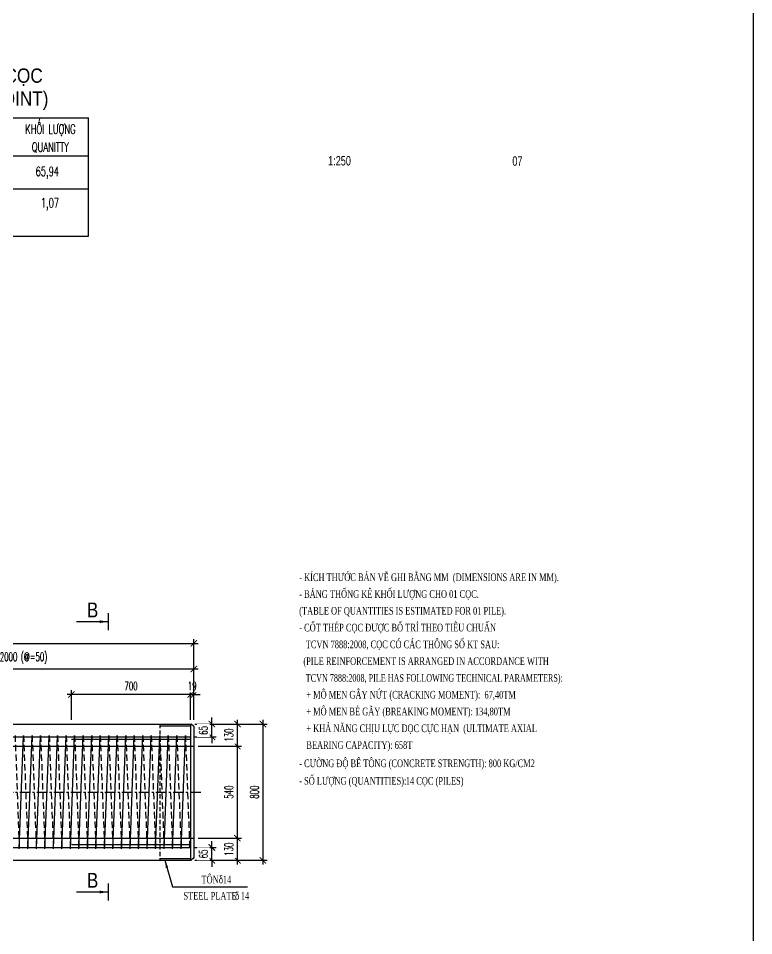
# Model space of a CAD drawing. Extents: x -687 to 808890, y -259 to 107959.
# Drawn here: x 804572 to 808890, y 85975 to 91359 of the extents above; entities that cross this region are included whole.
import ezdxf
from ezdxf.enums import TextEntityAlignment as Align

# ---------------------------------------------------------------- set-up
doc = ezdxf.new("R2010")
doc.units = 0
doc.header["$MEASUREMENT"] = 0
doc.header["$PDMODE"] = 3
doc.linetypes.add('CENTER', pattern=[2, 1.25, -0.25, 0.25, -0.25])
doc.linetypes.add('HIDDEN', pattern=[0.375, 0.25, -0.125])
doc.layers.get('0').update_dxf_attribs({"color": 3, "linetype": 'CONTINUOUS'})
doc.layers.get('DEFPOINTS').update_dxf_attribs({"linetype": 'CONTINUOUS'})
for name, color, linetype in [('BORDER', 2, 'CONTINUOUS'), ('DIMENSION', 4, 'CONTINUOUS'), ('Hatch', 5, 'CONTINUOUS'), ('Hidden', 4, 'HIDDEN'), ('Kich thuoc', 4, 'CONTINUOUS'), ('Text', 3, 'CONTINUOUS'), ('Thep chu', 1, 'CONTINUOUS'), ('Thep dai', 6, 'CONTINUOUS'), ('Tim', 8, 'CENTER')]:
    doc.layers.add(name, color=color, linetype=linetype)
doc.styles.add('HOA', font='VHAVAN.TTF')
doc.styles.add('Kichthuoc', font='romans.shx', dxfattribs={"width": 0.6})
doc.styles.get("Standard").update_dxf_attribs({"font": 'vntimeh.shx', "width": 0.65})
doc.styles.add('SYMBOL', font='greeks.shx', dxfattribs={"width": 0.8})
doc.styles.add('Ten', font='VHARIALN.TTF')
doc.styles.add('THUONG', font='vnsimpleh.shx', dxfattribs={"width": 0.8})
doc.dimstyles.new('Dim 250', dxfattribs={"dimscale": 250, "dimtxt": 0.2, "dimasz": 0.15, "dimexe": 0.1, "dimexo": 0.1, "dimgap": 0.1, "dimtad": 1, "dimdec": 0, "dimlfac": -1, "dimzin": 0, "dimdsep": 46, "dimtxsty": 'Kichthuoc', "dimblk": 'ARCHTICK', "dimcen": 0.1, "dimdle": 0.1, "dimclrd": 4, "dimclre": 4, "dimclrt": 3, "dimadec": 0, "dimazin": 0, "dimtfac": 1, "dimtdec": 0, "dimtix": 1, "dimtmove": 2, "dimatfit": 3, "dimfxl": 1, "dimtfill": 1, "dimtolj": 1, "dimtzin": 0, "dimarcsym": 0})
doc.dimstyles.new('Le 250', dxfattribs={"dimscale": 250, "dimtxt": 0.22, "dimasz": 0.18, "dimexe": 0.1, "dimexo": 0.2, "dimgap": 0.1, "dimtad": 1, "dimdec": 0, "dimzin": 0, "dimdsep": 46, "dimtxsty": 'Kichthuoc', "dimblk": 'ARCHTICK', "dimcen": 0, "dimdle": 0.1, "dimclrd": 2, "dimclre": 2, "dimclrt": 256, "dimadec": 0, "dimazin": 0, "dimtfac": 1, "dimtdec": 0, "dimtix": 1, "dimtmove": 2, "dimatfit": 3, "dimfxl": 1, "dimtolj": 1, "dimtzin": 0, "dimarcsym": 0})

# ---------------------------------------------------------------- blocks, each defined once
blk = doc.blocks.new('_ArchTick')
at = {"color": 0, "linetype": 'ByBlock', "const_width": 0.15}
blk.add_lwpolyline([(-0.5, -0.5), (0.5, 0.5)], dxfattribs=at)
blk = doc.blocks.new('*D303')
at = {"layer": 'DEFPOINTS', "color": 0}
for p in [(805602.5, 87539.9), (803602.5, 87216.9), (805602.5, 87216.9)]:
    blk.add_point(p, dxfattribs=at)
at = {"layer": 'Kich thuoc', "color": 4, "lineweight": -2}
for p, q in [((803602.5, 87241.9), (803602.5, 87564.9)), ((805602.5, 87241.9), (805602.5, 87564.9)), ((803577.5, 87539.9), (805627.5, 87539.9))]:
    blk.add_line(p, q, dxfattribs=at)
at = {"layer": 'Kich thuoc', "color": 4, "lineweight": -2, "xscale": 37.5, "yscale": 37.5, "zscale": 37.5, "rotation": 180}
blk.add_blockref('_ArchTick', (803602.5, 87539.9), dxfattribs=at)
at = {"layer": 'Kich thuoc', "color": 4, "lineweight": -2, "xscale": 37.5, "yscale": 37.5, "zscale": 37.5}
blk.add_blockref('_ArchTick', (805602.5, 87539.9), dxfattribs=at)
at = {"layer": 'Kich thuoc', "color": 3, "insert": (804602.5, 87603), "char_height": 50, "attachment_point": 5, "style": 'Kichthuoc', "bg_fill": 3, "box_fill_scale": 1.25, "bg_fill_color": 256, "bg_fill_true_color": 13158600, "bg_fill_transparency": 8294832}
blk.add_mtext('\\A1;{2000 (@=50)}', dxfattribs=at)
blk = doc.blocks.new('*D304')
at = {"layer": 'DEFPOINTS', "color": 0}
for p in [(805602.5, 87086.9), (805858.1, 87086.9), (805602.5, 86546.9)]:
    blk.add_point(p, dxfattribs=at)
at = {"layer": 'Kich thuoc', "color": 4, "lineweight": -2}
for p, q in [((805627.5, 87086.9), (805883.1, 87086.9)), ((805858.1, 86521.9), (805858.1, 87111.9)), ((805627.5, 86546.9), (805883.1, 86546.9))]:
    blk.add_line(p, q, dxfattribs=at)
at = {"layer": 'Kich thuoc', "color": 4, "lineweight": -2, "xscale": 37.5, "yscale": 37.5, "zscale": 37.5}
for p, rotation in [((805858.1, 87086.9), 90), ((805858.1, 86546.9), 270)]:
    blk.add_blockref('_ArchTick', p, dxfattribs=dict(at, rotation=rotation))
at = {"layer": 'Kich thuoc', "color": 3, "insert": (805808.1, 86816.9), "char_height": 50, "attachment_point": 5, "rotation": 90, "style": 'Kichthuoc', "bg_fill": 3, "box_fill_scale": 1.25, "bg_fill_color": 256, "bg_fill_true_color": 13158600, "bg_fill_transparency": 11732736}
blk.add_mtext('\\A1;540', dxfattribs=at)
blk = doc.blocks.new('*D305')
at = {"layer": 'DEFPOINTS', "color": 0}
for p in [(805602.5, 86546.9), (805587.5, 86416.9)]:
    blk.add_point(p, dxfattribs=at)
at = {"layer": 'Kich thuoc', "color": 4, "lineweight": -2}
for p, q in [((805627.5, 86546.9), (805883.1, 86546.9)), ((805858.1, 86391.9), (805858.1, 86571.9)), ((805612.5, 86416.9), (805883.1, 86416.9))]:
    blk.add_line(p, q, dxfattribs=at)
at = {"layer": 'Kich thuoc', "color": 4, "lineweight": -2, "xscale": 37.5, "yscale": 37.5, "zscale": 37.5}
for p, rotation in [((805858.1, 86546.9), 90), ((805858.1, 86416.9), 270)]:
    blk.add_blockref('_ArchTick', p, dxfattribs=dict(at, rotation=rotation))
at = {"layer": 'Kich thuoc', "color": 3, "insert": (805808.1, 86481.9), "char_height": 50, "attachment_point": 5, "rotation": 90, "style": 'Kichthuoc', "bg_fill": 3, "box_fill_scale": 1.25, "bg_fill_color": 256, "bg_fill_true_color": 13158600, "bg_fill_transparency": 8898428}
blk.add_mtext('\\A1;130', dxfattribs=at)
at = {"layer": 'DEFPOINTS', "color": 0}
blk.add_point((805858.1, 86546.9), dxfattribs=at)
blk = doc.blocks.new('*D306')
at = {"layer": 'DEFPOINTS', "color": 0}
for p in [(805587.5, 87216.9), (805587.5, 86416.9), (806008.1, 86416.9)]:
    blk.add_point(p, dxfattribs=at)
at = {"layer": 'Kich thuoc', "color": 4, "lineweight": -2}
for p, q in [((806008.1, 87241.9), (806008.1, 86391.9)), ((805612.5, 87216.9), (806033.1, 87216.9)), ((805612.5, 86416.9), (806033.1, 86416.9))]:
    blk.add_line(p, q, dxfattribs=at)
at = {"layer": 'Kich thuoc', "color": 4, "lineweight": -2, "xscale": 37.5, "yscale": 37.5, "zscale": 37.5}
for p, rotation in [((806008.1, 87216.9), 90), ((806008.1, 86416.9), 270)]:
    blk.add_blockref('_ArchTick', p, dxfattribs=dict(at, rotation=rotation))
at = {"layer": 'Kich thuoc', "color": 3, "insert": (805958.1, 86816.9), "char_height": 50, "attachment_point": 5, "rotation": 90, "style": 'Kichthuoc', "bg_fill": 3, "box_fill_scale": 1.25, "bg_fill_color": 256, "bg_fill_true_color": 13158600, "bg_fill_transparency": 11732736}
blk.add_mtext('\\A1;800', dxfattribs=at)
blk = doc.blocks.new('*D307')
at = {"layer": 'DEFPOINTS', "color": 0}
for p in [(805587.5, 87216.9), (805602.5, 87086.9)]:
    blk.add_point(p, dxfattribs=at)
at = {"layer": 'Kich thuoc', "color": 4, "lineweight": -2}
for p, q in [((805858.1, 87061.9), (805858.1, 87241.9)), ((805612.5, 87216.9), (805883.1, 87216.9)), ((805627.5, 87086.9), (805883.1, 87086.9))]:
    blk.add_line(p, q, dxfattribs=at)
at = {"layer": 'Kich thuoc', "color": 4, "lineweight": -2, "xscale": 37.5, "yscale": 37.5, "zscale": 37.5}
for p, rotation in [((805858.1, 87216.9), 90), ((805858.1, 87086.9), 270)]:
    blk.add_blockref('_ArchTick', p, dxfattribs=dict(at, rotation=rotation))
at = {"layer": 'Kich thuoc', "color": 3, "insert": (805808.1, 87151.9), "char_height": 50, "attachment_point": 5, "rotation": 90, "style": 'Kichthuoc', "bg_fill": 3, "box_fill_scale": 1.25, "bg_fill_color": 256, "bg_fill_true_color": 13158600, "bg_fill_transparency": 0}
blk.add_mtext('\\A1;130', dxfattribs=at)
at = {"layer": 'DEFPOINTS', "color": 0}
blk.add_point((805858.1, 87216.9), dxfattribs=at)
blk = doc.blocks.new('*D308')
at = {"layer": 'DEFPOINTS', "color": 0}
for p in [(804883.5, 87389.9), (804883.5, 87216.9), (805583.5, 87216.9)]:
    blk.add_point(p, dxfattribs=at)
at = {"layer": 'Kich thuoc', "color": 4, "lineweight": -2}
for p, q in [((805608.5, 87389.9), (804858.5, 87389.9)), ((804883.5, 87241.9), (804883.5, 87414.9)), ((805583.5, 87241.9), (805583.5, 87414.9))]:
    blk.add_line(p, q, dxfattribs=at)
at = {"layer": 'Kich thuoc', "color": 4, "lineweight": -2, "xscale": 37.5, "yscale": 37.5, "zscale": 37.5, "rotation": 180}
blk.add_blockref('_ArchTick', (804883.5, 87389.9), dxfattribs=at)
at = {"layer": 'Kich thuoc', "color": 4, "lineweight": -2, "xscale": 37.5, "yscale": 37.5, "zscale": 37.5}
blk.add_blockref('_ArchTick', (805583.5, 87389.9), dxfattribs=at)
at = {"layer": 'Kich thuoc', "color": 3, "insert": (805233.5, 87439.9), "char_height": 50, "attachment_point": 5, "style": 'Kichthuoc', "bg_fill": 3, "box_fill_scale": 1.25, "bg_fill_color": 256, "bg_fill_true_color": 13158600, "bg_fill_transparency": 8898428}
blk.add_mtext('\\A1;700', dxfattribs=at)
blk = doc.blocks.new('*D310')
at = {"layer": 'DEFPOINTS', "color": 0}
for p in [(805583.5, 87216.9), (805602.5, 87216.9)]:
    blk.add_point(p, dxfattribs=at)
at = {"layer": 'Kich thuoc', "color": 4, "lineweight": -2}
for p, q in [((805583.5, 87389.9), (805546, 87389.9)), ((805583.5, 87241.9), (805583.5, 87414.9)), ((805583.5, 87389.9), (805602.5, 87389.9)), ((805602.5, 87241.9), (805602.5, 87414.9)), ((805602.5, 87389.9), (805640, 87389.9))]:
    blk.add_line(p, q, dxfattribs=at)
at = {"layer": 'Kich thuoc', "color": 4, "lineweight": -2, "xscale": 37.5, "yscale": 37.5, "zscale": 37.5}
blk.add_blockref('_ArchTick', (805583.5, 87389.9), dxfattribs=at)
at = {"layer": 'Kich thuoc', "color": 4, "lineweight": -2, "xscale": 37.5, "yscale": 37.5, "zscale": 37.5, "rotation": 180}
blk.add_blockref('_ArchTick', (805602.5, 87389.9), dxfattribs=at)
at = {"layer": 'Kich thuoc', "color": 3, "insert": (805593, 87439.9), "char_height": 50, "attachment_point": 5, "style": 'Kichthuoc', "bg_fill": 3, "box_fill_scale": 1.25, "bg_fill_color": 256, "bg_fill_true_color": 13158600, "bg_fill_transparency": 11732736}
blk.add_mtext('\\A1;19', dxfattribs=at)
at = {"layer": 'DEFPOINTS', "color": 0}
blk.add_point((805602.5, 87389.9), dxfattribs=at)
blk = doc.blocks.new('*D301')
at = {"layer": 'DEFPOINTS', "color": 0}
for p in [(805602.5, 87689.9), (798802.5, 87216.9), (805602.5, 87216.9)]:
    blk.add_point(p, dxfattribs=at)
at = {"layer": 'Kich thuoc', "color": 4, "lineweight": -2}
for p, q in [((798802.5, 87241.9), (798802.5, 87714.9)), ((805602.5, 87241.9), (805602.5, 87714.9)), ((798777.5, 87689.9), (805627.5, 87689.9))]:
    blk.add_line(p, q, dxfattribs=at)
at = {"layer": 'Kich thuoc', "color": 4, "lineweight": -2, "xscale": 37.5, "yscale": 37.5, "zscale": 37.5, "rotation": 180}
blk.add_blockref('_ArchTick', (798802.5, 87689.9), dxfattribs=at)
at = {"layer": 'Kich thuoc', "color": 4, "lineweight": -2, "xscale": 37.5, "yscale": 37.5, "zscale": 37.5}
blk.add_blockref('_ArchTick', (805602.5, 87689.9), dxfattribs=at)
at = {"layer": 'Kich thuoc', "color": 3, "insert": (802202.5, 87755.4), "char_height": 50, "attachment_point": 5, "style": 'THUONG', "bg_fill": 3, "box_fill_scale": 1.25, "bg_fill_color": 256, "bg_fill_true_color": 13158600, "bg_fill_transparency": 14386516}
blk.add_mtext('\\A1;l = mòi 6000 + ®Çu 28000', dxfattribs=at)
blk = doc.blocks.new('*D1104')
at = {"layer": 'DEFPOINTS', "color": 0}
for p in [(805583.5, 86491.9), (805583.5, 86416.9)]:
    blk.add_point(p, dxfattribs=at)
at = {"layer": 'Kich thuoc', "color": 4, "lineweight": -2}
for p, q in [((805708.1, 86491.9), (805708.1, 86529.4)), ((805608.5, 86491.9), (805733.1, 86491.9)), ((805708.1, 86416.9), (805708.1, 86491.9)), ((805608.5, 86416.9), (805733.1, 86416.9)), ((805708.1, 86416.9), (805708.1, 86379.4))]:
    blk.add_line(p, q, dxfattribs=at)
at = {"layer": 'Kich thuoc', "color": 4, "lineweight": -2, "xscale": 37.5, "yscale": 37.5, "zscale": 37.5}
for p, rotation in [((805708.1, 86491.9), 270), ((805708.1, 86416.9), 90)]:
    blk.add_blockref('_ArchTick', p, dxfattribs=dict(at, rotation=rotation))
at = {"layer": 'Kich thuoc', "color": 3, "insert": (805658.1, 86454.4), "char_height": 50, "attachment_point": 5, "rotation": 90, "style": 'Kichthuoc', "bg_fill": 3, "box_fill_scale": 1.25, "bg_fill_color": 256, "bg_fill_true_color": 13158600, "bg_fill_transparency": 5697048}
blk.add_mtext('\\A1;65', dxfattribs=at)
at = {"layer": 'DEFPOINTS', "color": 0}
blk.add_point((805708.1, 86491.9), dxfattribs=at)
blk = doc.blocks.new('*D1105')
at = {"layer": 'DEFPOINTS', "color": 0}
for p in [(805583.5, 87216.9), (805583.5, 87141.9)]:
    blk.add_point(p, dxfattribs=at)
at = {"layer": 'Kich thuoc', "color": 4, "lineweight": -2}
for p, q in [((805708.1, 87216.9), (805708.1, 87254.4)), ((805608.5, 87216.9), (805733.1, 87216.9)), ((805708.1, 87141.9), (805708.1, 87216.9)), ((805608.5, 87141.9), (805733.1, 87141.9)), ((805708.1, 87141.9), (805708.1, 87104.4))]:
    blk.add_line(p, q, dxfattribs=at)
at = {"layer": 'Kich thuoc', "color": 4, "lineweight": -2, "xscale": 37.5, "yscale": 37.5, "zscale": 37.5}
for p, rotation in [((805708.1, 87216.9), 270), ((805708.1, 87141.9), 90)]:
    blk.add_blockref('_ArchTick', p, dxfattribs=dict(at, rotation=rotation))
at = {"layer": 'Kich thuoc', "color": 3, "insert": (805658.1, 87179.4), "char_height": 50, "attachment_point": 5, "rotation": 90, "style": 'Kichthuoc', "bg_fill": 3, "box_fill_scale": 1.25, "bg_fill_color": 256, "bg_fill_true_color": 13158600, "bg_fill_transparency": 11732736}
blk.add_mtext('\\A1;65', dxfattribs=at)
at = {"layer": 'DEFPOINTS', "color": 0}
blk.add_point((805708.1, 87216.9), dxfattribs=at)

msp = doc.modelspace()

# ---------------------------------------------------------------- linework, layer by layer
for p, q in [((802277.5, 87216.9), (805587.5, 87216.9)), ((802277.5, 86416.9), (805587.5, 86416.9))]:
    msp.add_line(p, q)
at = {"layer": 'BORDER'}
for p, q in [((802929.6, 90775.8), (804984.4, 90775.8)), ((804984.4, 90080.3), (804984.4, 90775.8)), ((802929.6, 90080.3), (804984.4, 90080.3))]:
    msp.add_line(p, q, dxfattribs=at)
at = {"layer": 'DIMENSION'}
for p, q in [((802929.6, 90552.9), (804984.4, 90552.9)), ((802929.6, 90358.3), (804984.4, 90358.3))]:
    msp.add_line(p, q, dxfattribs=at)
at = {"layer": 'Hidden', "ltscale": 150}
for p, q in [((804552.5, 87150.3), (804577.5, 86483.5)), ((804602.5, 87150.3), (804627.5, 86483.5)), ((804652.5, 87150.3), (804677.5, 86483.5)), ((804702.5, 87150.3), (804727.5, 86483.5)), ((804752.5, 87150.3), (804777.5, 86483.5)), ((804802.5, 87150.3), (804827.5, 86483.5)), ((804852.5, 87150.3), (804877.5, 86483.5)), ((804902.5, 87150.3), (804927.5, 86483.5)), ((804952.5, 87150.3), (804977.5, 86483.5)), ((805002.5, 87150.3), (805027.5, 86483.5)), ((805052.5, 87150.3), (805077.5, 86483.5)), ((805102.5, 87150.3), (805127.5, 86483.5)), ((805152.5, 87150.3), (805177.5, 86483.5)), ((805202.5, 87150.3), (805227.5, 86483.5)), ((805252.5, 87150.3), (805277.5, 86483.5)), ((805302.5, 87150.3), (805327.5, 86483.5)), ((805352.5, 87150.3), (805377.5, 86483.5)), ((805402.5, 87150.3), (805427.5, 86483.5)), ((805452.5, 87150.3), (805477.5, 86483.5)), ((805502.5, 87150.3), (805527.5, 86483.5))]:
    msp.add_line(p, q, dxfattribs=at)
at = {"layer": 'Kich thuoc'}
for p, q in [((803243.2, 87086.9), (805602.5, 87086.9)), ((803831.1, 86546.9), (805602.5, 86546.9))]:
    msp.add_line(p, q, dxfattribs=at)
at = {"layer": 'Thep chu'}
for p, q in [((805100, 87868.3), (805100, 87768.3)), ((803186.3, 87141.9), (805583.5, 87141.9)), ((803858.8, 86491.9), (805583.5, 86491.9)), ((805100, 86281.4), (805100, 86181.4))]:
    msp.add_line(p, q, dxfattribs=at)
msp.add_lwpolyline([(796062.4, 71239), (808889.6, 71239), (808889.6, 106534.8), (796062.4, 106534.8)], close=True, dxfattribs=at)
at = {"layer": 'Thep dai'}
for p, q in [((804577.5, 86483.5), (804602.5, 87150.3)), ((804627.5, 86483.5), (804652.5, 87150.3)), ((804677.5, 86483.5), (804702.5, 87150.3)), ((804727.5, 86483.5), (804752.5, 87150.3)), ((804777.5, 86483.5), (804802.5, 87150.3)), ((804827.5, 86483.5), (804852.5, 87150.3)), ((804877.5, 86483.5), (804902.5, 87150.3)), ((804927.5, 86483.5), (804952.5, 87150.3)), ((804977.5, 86483.5), (805002.5, 87150.3)), ((805027.5, 86483.5), (805052.5, 87150.3)), ((805077.5, 86483.5), (805102.5, 87150.3)), ((805127.5, 86483.5), (805152.5, 87150.3)), ((805177.5, 86483.5), (805202.5, 87150.3)), ((805227.5, 86483.5), (805252.5, 87150.3)), ((805277.5, 86483.5), (805302.5, 87150.3)), ((805327.5, 86483.5), (805352.5, 87150.3)), ((805377.5, 86483.5), (805402.5, 87150.3)), ((805427.5, 86483.5), (805452.5, 87150.3)), ((805477.5, 86483.5), (805502.5, 87150.3)), ((805527.5, 86483.5), (805552.5, 87150.3))]:
    msp.add_line(p, q, dxfattribs=at)
at = {"layer": 'Tim', "ltscale": 50}
msp.add_line((802280.1, 86816.9), (805644.9, 86816.9), dxfattribs=at)

# ---------------------------------------------------------------- texts
at = {"layer": 'Text'}
for s, height, style, width, p in [('vËt liÖu cho 1 mèi nèi cäc', 83.81, 'HOA', 0.9, (803983.6, 90981)), ('(materials for 1 pile joint)', 83.81, 'HOA', 0.9, (803983.6, 90846.5)), ('khèi l\xadîng', 55, 'THUONG', 0.65, (804760, 90681.1)), ('quanitty', 55, 'THUONG', 0.65, (804760, 90576.2))]:
    msp.add_text(s, height=height, dxfattribs=dict(at, style=style, width=width)).set_placement(p, align=Align.CENTER)
at = {"layer": 'Text', "color": 4, "style": 'Ten', "width": 0.85}
for s, p in [('1:250', (806457.7, 90495.6)), ('07', (807502.4, 90494))]:
    msp.add_text(s, height=55, dxfattribs=at).set_placement(p, align=Align.CENTER)
at = {"layer": 'Text', "style": 'THUONG', "width": 0.65}
for s, p in [('65,94', (804810.9, 90433.1)), ('1,07', (804810.9, 90248.4))]:
    msp.add_text(s, height=55, dxfattribs=at).set_placement(p, align=Align.RIGHT)
at = {"layer": 'Text'}
for s, width, p in [('- kÝch th\xadíc b¶n vÏ ghi b»ng mm  (dimensions are in mm).', 0.65, (806221, 88055.9)), ('- b¶ng thèng kª khèi l\xadîng cho 01 cäc.', 0.65, (806221, 87957.4)), ('(table of quantities is estimated for 01 pile).', 0.65, (806221, 87858.9)), ('- cèt thÐp cäc ®\xadîc bè trÝ theo tiªu chuÈn  ', 0.65, (806221, 87760.4)), ('tcvn 7888:2008, cäc cã c¸c th«ng sè kt sau:', 0.65, (806259.4, 87661.9)), ('  (pile reinforcement is arranged in accordance with', 0.65, (806221, 87563.4)), ('tcvn 7888:2008, pile has following technical parameters):', 0.63, (806259.4, 87464.9)), ('+ m« men g©y nøt (cracking moment):  67,40tm', 0.65, (806263, 87366.4)), ('+ m« men bÎ g·y (breaking moment): 134,80tm', 0.65, (806263, 87267.9)), ('+ kh¶ n¨ng chÞu lùc däc cùc h¹n  (ultimate axial', 0.65, (806263, 87169.4)), ('bearing capacity): 658t', 0.65, (806263, 87070.9)), ('- c\xadêng ®é bª t«ng (concrete strength): 800 kg/cm2', 0.65, (806221, 86963.6)), ('- sè l\xadîng (quantities): ', 0.65, (806221, 86860.8)), ('14 cäc (piles)', 0.65, (806847, 86860.8))]:
    msp.add_text(s, height=45, dxfattribs=dict(at, width=width)).set_placement(p)
at = {"layer": 'Text', "color": 3, "style": 'Ten'}
for p in [(805007.9, 87842.6), (805007.9, 86255.7)]:
    msp.add_text('B', height=87.5, dxfattribs=at).set_placement(p, align=Align.CENTER)
at = {"layer": 'Text', "width": 0.65}
for s, p in [('t«n  14', (805734.3, 86281.6)), ('steel plate  14', (805734.3, 86185.9))]:
    msp.add_text(s, height=45, dxfattribs=at).set_placement(p, align=Align.CENTER)
at = {"layer": 'Text', "style": 'SYMBOL', "width": 0.75}
for p in [(805748.9, 86281.6), (805844.2, 86185.9)]:
    msp.add_text('d', height=45, dxfattribs=at).set_placement(p)

# ---------------------------------------------------------------- leaders
at = {"layer": 'Kich thuoc', "color": 1}
for points in [[(805099.5, 87817.6), (804912.9, 87817.6)], [(805099.5, 86230.7), (804912.9, 86230.7)]]:
    msp.add_leader(points, dimstyle='Le 250', override={"dimasz": 0.2, "dimclrd": 1}, dxfattribs=at)

# ---------------------------------------------------------------- next in the draw order: dimensions: what is measured, and where the dimension line sits
at = {"layer": 'Kich thuoc'}
dim = msp.add_linear_dim(base=(805602.5, 87539.9), p1=(803602.5, 87216.9), p2=(805602.5, 87216.9), text='{<> (@=50)}', dimstyle='Dim 250', dxfattribs=at)
dim.commit()
dim.dimension.update_dxf_attribs({"geometry": '*D303', "text_midpoint": (804602.5, 87603)})
dim = msp.add_linear_dim(base=(805858.1, 87086.9), p1=(805602.5, 86546.9), p2=(805602.5, 87086.9), angle=90, dimstyle='Dim 250', dxfattribs=at)
dim.commit()
dim.dimension.update_dxf_attribs({"geometry": '*D304', "text_midpoint": (805808.1, 86816.9)})

# ---------------------------------------------------------------- next in the draw order: linework, layer by layer
at = {"layer": 'Hatch', "linetype": 'HIDDEN', "ltscale": 100}
msp.add_line((805402.5, 87216.9), (805402.5, 86416.9), dxfattribs=at)

# ---------------------------------------------------------------- next in the draw order: dimensions: what is measured, and where the dimension line sits
at = {"layer": 'Kich thuoc'}
dim = msp.add_linear_dim(base=(805858.1, 86546.9), p1=(805587.5, 86416.9), p2=(805602.5, 86546.9), angle=90, dimstyle='Dim 250', dxfattribs=at)
dim.commit()
dim.dimension.update_dxf_attribs({"geometry": '*D305', "text_midpoint": (805808.1, 86481.9)})

# ---------------------------------------------------------------- next in the draw order: dimensions: what is measured, and where the dimension line sits
dim = msp.add_linear_dim(base=(806008.1, 86416.9), p1=(805587.5, 87216.9), p2=(805587.5, 86416.9), angle=90, dimstyle='Dim 250', dxfattribs=at)
dim.commit()
dim.dimension.update_dxf_attribs({"geometry": '*D306', "text_midpoint": (805958.1, 86816.9)})

# ---------------------------------------------------------------- next in the draw order: linework, layer by layer
for p, q in [((805583.5, 87216.9), (805583.5, 86416.9)), ((805602.5, 87204.9), (805602.5, 86428.9)), ((805402.5, 86426.9), (805583.5, 86426.9)), ((805600.7, 86428.9), (805587.5, 86416.9)), ((805600.7, 86428.9), (805602.5, 86428.9))]:
    msp.add_line(p, q)
at = {"layer": 'Hidden', "ltscale": 150}
msp.add_line((805552.5, 87150.3), (805577.9, 86491.9), dxfattribs=at)
at = {"layer": 'Thep dai'}
msp.add_line((805583.5, 86506.9), (804883.5, 86506.9), dxfattribs=at)

# ---------------------------------------------------------------- next in the draw order: leaders
at = {"layer": 'Kich thuoc'}
msp.add_leader([(805432.6, 86416.9), (805476.3, 86261.2), (805917.7, 86261.2)], dimstyle='Le 250', override={"dimtad": 0}, dxfattribs=at)

# ---------------------------------------------------------------- next in the draw order: dimensions: what is measured, and where the dimension line sits
dim = msp.add_linear_dim(base=(805858.1, 87216.9), p1=(805602.5, 87086.9), p2=(805587.5, 87216.9), angle=90, dimstyle='Dim 250', dxfattribs=at)
dim.commit()
dim.dimension.update_dxf_attribs({"geometry": '*D307', "text_midpoint": (805808.1, 87151.9)})
dim = msp.add_linear_dim(base=(805708.1, 86491.9), p1=(805583.5, 86416.9), p2=(805583.5, 86491.9), angle=90, text='65', dimstyle='Dim 250', dxfattribs=at)
dim.commit()
dim.dimension.update_dxf_attribs({"geometry": '*D1104', "text_midpoint": (805658.1, 86454.4)})

# ---------------------------------------------------------------- next in the draw order: linework, layer by layer
at = {"layer": 'Thep dai'}
msp.add_line((805583.5, 87126.9), (804883.5, 87126.9), dxfattribs=at)

# ---------------------------------------------------------------- next in the draw order: dimensions: what is measured, and where the dimension line sits
at = {"layer": 'Kich thuoc'}
dim = msp.add_linear_dim(base=(804883.5, 87389.9), p1=(805583.5, 87216.9), p2=(804883.5, 87216.9), dimstyle='Dim 250', dxfattribs=at)
dim.commit()
dim.dimension.update_dxf_attribs({"geometry": '*D308', "text_midpoint": (805233.5, 87439.9)})

# ---------------------------------------------------------------- next in the draw order: linework, layer by layer
for q in [(805587.5, 87216.9), (805602.5, 87204.9)]:
    msp.add_line((805600.7, 87204.9), q)

# ---------------------------------------------------------------- next in the draw order: dimensions: what is measured, and where the dimension line sits
dim = msp.add_linear_dim(base=(805602.5, 87389.9), p1=(805583.5, 87216.9), p2=(805602.5, 87216.9), dimstyle='Dim 250', dxfattribs=at)
dim.commit()
dim.dimension.update_dxf_attribs({"geometry": '*D310', "text_midpoint": (805593, 87439.9)})

# ---------------------------------------------------------------- next in the draw order: linework, layer by layer
msp.add_line((805402.5, 87206.9), (805583.5, 87206.9))

# ---------------------------------------------------------------- next in the draw order: dimensions: what is measured, and where the dimension line sits
dim = msp.add_linear_dim(base=(805602.5, 87689.9), p1=(798802.5, 87216.9), p2=(805602.5, 87216.9), text='l = mòi 6000 + ®Çu 28000', dimstyle='Dim 250', override={"dimtxsty": 'THUONG'}, dxfattribs=at)
dim.commit()
dim.dimension.update_dxf_attribs({"geometry": '*D301', "text_midpoint": (802202.5, 87755.4)})

# ---------------------------------------------------------------- next in the draw order: dimensions: what is measured, and where the dimension line sits
dim = msp.add_linear_dim(base=(805708.1, 87216.9), p1=(805583.5, 87141.9), p2=(805583.5, 87216.9), angle=90, text='65', dimstyle='Dim 250', dxfattribs=at)
dim.commit()
dim.dimension.update_dxf_attribs({"geometry": '*D1105', "text_midpoint": (805658.1, 87179.4)})

doc.saveas('drawing.dxf')
